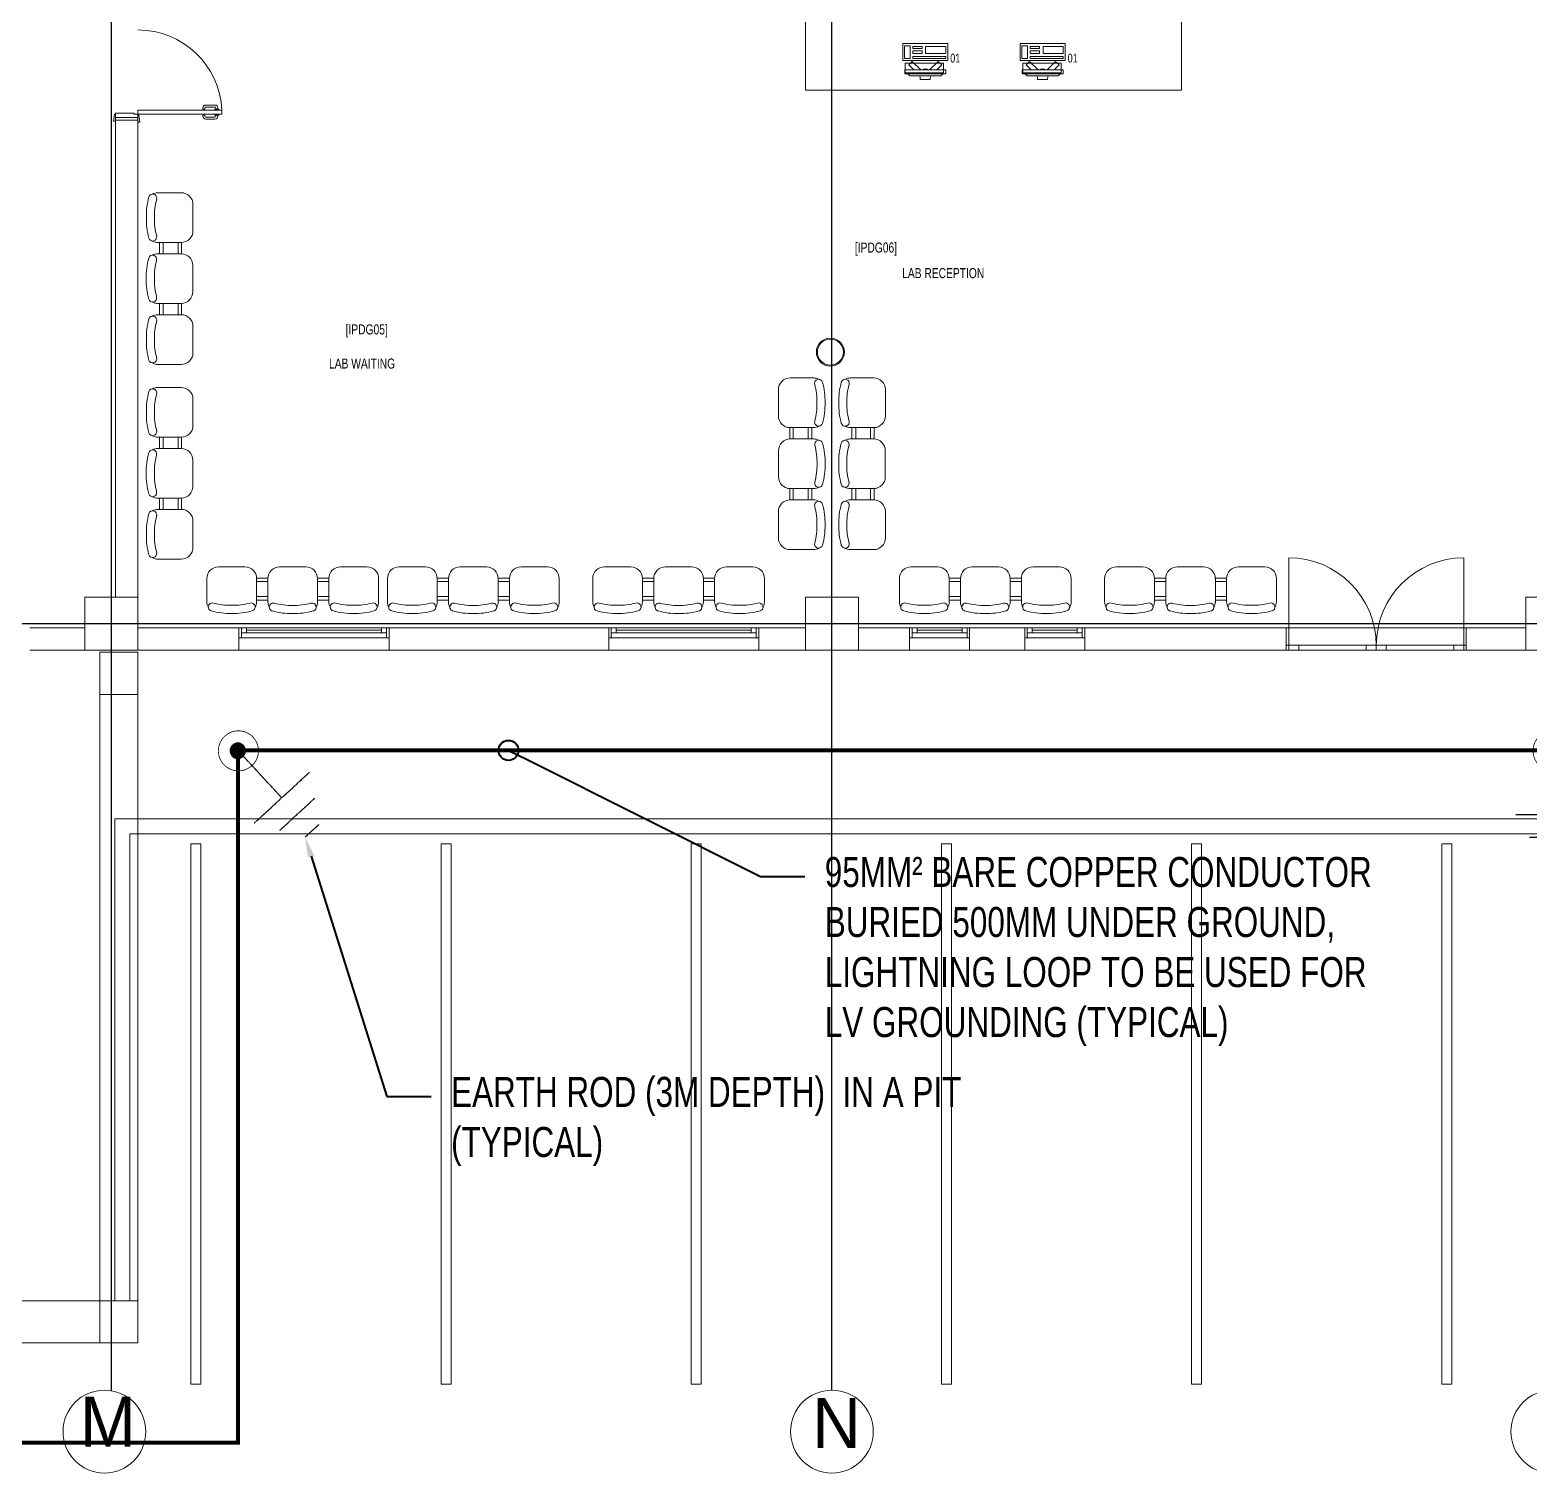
# Model space of a CAD drawing. Header units: metres. Extents: x -18745 to 220762, y -1579758 to -1356048.
# Drawn here: x 172899 to 187880, y -1478125 to -1463703 of the extents above; entities that cross this region are included whole.
import ezdxf
from ezdxf import colors
from ezdxf.entities.mleader import LeaderData, LeaderLine
from ezdxf.math import Vec2, Vec3

# ---------------------------------------------------------------- set-up
doc = ezdxf.new("R2010")
doc.units = ezdxf.units.M
for name, pattern in [('DASHDOTX2', [50.8, 25.4, -12.7, 0, -12.7]), ('DASHED2', [0.375, 0.25, -0.125]), ('PHANTOMX2', [5, 2.5, -0.5, 0.5, -0.5, 0.5, -0.5])]:
    doc.linetypes.add(name, pattern=pattern)
doc.layers.get('0').update_dxf_attribs({"lineweight": 0})
for name, color, linetype in [('0E-PW-GRD', 6, 'Continuous'), ('A-100 - Copy$0$axes', 8, 'Continuous'), ('PD-VENT', 70, 'Continuous')]:
    doc.layers.add(name, color=color, linetype=linetype)
for name, color, linetype, lineweight in [('A-100 - Copy$0$72_EGR_BASE_TEXT', 8, 'Continuous', 0), ('A-100 - Copy$0$Aluminum', 8, 'Continuous', 0), ('A-100 - Copy$0$AxisBalloons_2', 8, 'Continuous', 0), ('A-100 - Copy$0$Medical Equipment and Furniture', 8, 'Continuous', 0), ('A-100 - Copy$0$Medical Equipment and Furniture1', 8, 'Continuous', 5), ('A-100 - Copy$0$Proj', 8, 'Continuous', 0), ('A-100 - Copy$0$Structure', 8, 'Continuous', 9), ('A-100 - Copy$0$TEXT', 8, 'Continuous', 0), ('A-100 - Copy$0$Walls', 8, 'Continuous', 0), ('A-100 - Copy$0$Wooden Joinery', 8, 'Continuous', 0), ('E-GRND', 94, 'DASHED2', 40), ('Tiles', 252, 'Continuous', 5)]:
    doc.layers.add(name, color=color, linetype=linetype, lineweight=lineweight)
doc.styles.add('A-100 - Copy$0$Standard', font='GOTHIC.TTF')
doc.styles.add('A-100 - Copy$0$X3G_ENTITY_257CFD', font='swisscl.ttf', dxfattribs={"height": 200})
doc.styles.add('A-100 - Copy$0$X3G_ENTITY_2587EA', font='swisscl.ttf', dxfattribs={"height": 200})
doc.styles.add('ROMANS', font='romans.shx', dxfattribs={"width": 0.85})

# ---------------------------------------------------------------- blocks, each defined once
blk = doc.blocks.new('A$C22ed9212')
at = {"layer": 'Tiles', "elevation": 0}
for points in [[(-351826, -498596), (-351826, -493781), (-310027, -493781)], [(-351676, -498596), (-351676, -493931), (-310027, -493931)]]:
    blk.add_lwpolyline(points, dxfattribs=at)
for points in [[(-350964, -499431), (-351064, -499431), (-351064, -494031), (-350964, -494031)], [(-348464, -499431), (-348564, -499431), (-348564, -494031), (-348464, -494031)], [(-345964, -499431), (-346064, -499431), (-346064, -494031), (-345964, -494031)], [(-343464, -499431), (-343564, -499431), (-343564, -494031), (-343464, -494031)], [(-340964, -499431), (-341064, -499431), (-341064, -494031), (-340964, -494031)], [(-338464, -499431), (-338564, -499431), (-338564, -494031), (-338464, -494031)]]:
    blk.add_lwpolyline(points, close=True, dxfattribs=at)
blk = doc.blocks.new('GROUND-ROD1')
at = {"layer": 'E-GRND', "linetype": 'ByBlock', "lineweight": -2}
h = blk.add_hatch(color=256, dxfattribs=at)
edge = h.paths.add_edge_path(flags=0)
edge.add_arc((-6, 4), 76.2, 0, 180)
edge.add_arc((-6, 4), 76.2, 180, 360)
for p, q in [((-650, -373), (-650, 373)), ((-876, -237), (-876, 237)), ((-1097, -92), (-1097, 95)), ((-2, 0), (-650, 0))]:
    blk.add_line(p, q, dxfattribs=at)
at = {"layer": 'E-GRND', "const_width": 8}
blk.add_lwpolyline([(111, -159, -2.025962), (111, 159, -0.493593), (111, -159, 0.493593)], format="xyb", dxfattribs=at)
at = {"layer": 'E-GRND', "linetype": 'ByBlock', "lineweight": -2}
for start, end in [(360, 180), (180, 360)]:
    blk.add_arc((-6, 4), 76.2, start, end, dxfattribs=at)
blk = doc.blocks.new('_Origin')
at = {"color": 0, "linetype": 'ByBlock', "lineweight": -2}
blk.add_line((0, 0), (-1, 0), dxfattribs=at)
blk.add_circle((0, 0), 0.5, dxfattribs=at)
blk = doc.blocks.new('A-100 - Copy$0$ITCWLS1-P')
for p, q in [((-0.17, 0.45), (-0.17, 0)), ((-0.17, 0.45), (0, 0.45)), ((0, 0.45), (0, 0)), ((-0.325, 0.38, 0), (-0.305, 0.4, 0)), ((-0.325, 0.38, 0), (-0.325, 0.07, 0)), ((-0.265, 0.43, 0), (-0.305, 0.43, 0)), ((-0.305, 0.43, 0), (-0.305, 0.02, 0)), ((-0.197, 0.409), (-0.295, 0.409)), ((-0.295, 0.026), (-0.295, 0.409)), ((-0.265, 0.43, 0), (-0.265, 0.02, 0)), ((-0.197, 0.026), (-0.197, 0.409)), ((-0.15, 0.43), (-0.129, 0.43)), ((-0.129, 0.43), (-0.129, 0.409)), ((-0.35, 0.275), (-0.36, 0.275)), ((-0.36, 0.175), (-0.36, 0.275)), ((-0.35, 0.175), (-0.36, 0.175)), ((-0.325, 0.07, 0), (-0.305, 0.05, 0)), ((-0.305, 0.02, 0), (-0.265, 0.02, 0)), ((-0.197, 0.026), (-0.295, 0.026)), ((-0.17, 0), (0, 0))]:
    blk.add_line(p, q)
at = {"extrusion": (2.48281e-10, 3.18408e-10, -1)}
for p, q in [((-0.265, 0.34), (-0.214, 0.39)), ((-0.265, 0.269), (-0.179, 0.355)), ((-0.179, 0.355), (-0.214, 0.39))]:
    blk.add_line(p, q, dxfattribs=at)
at = {"extrusion": (2.48281e-10, -3.18408e-10, -1)}
for p, q in [((-0.265, 0.181), (-0.179, 0.095)), ((-0.265, 0.11), (-0.214, 0.06)), ((-0.179, 0.095), (-0.214, 0.06))]:
    blk.add_line(p, q, dxfattribs=at)
for points in [[(-0.129, 0.409), (-0.129, 0.1), (-0.15, 0.1), (-0.15, 0.43)], [(-0.15, 0.1), (-0.15, 0.1), (-0.15, 0.1), (-0.15, 0.1), (-0.15, 0.1), (-0.15, 0.1), (-0.15, 0.1), (-0.15, 0.1), (-0.15, 0.1)], [(-0.15, 0.1), (-0.15, 0.1), (-0.15, 0.1), (-0.15, 0.1), (-0.15, 0.1), (-0.15, 0.1), (-0.15, 0.1), (-0.15, 0.1), (-0.15, 0.1), (-0.15, 0.1), (-0.15, 0.1), (-0.15, 0.1), (-0.15, 0.1), (-0.15, 0.1), (-0.15, 0.1), (-0.15, 0.1), (-0.15, 0.1), (-0.15, 0.1)], [(-0.15, 0.1), (-0.15, 0.1), (-0.15, 0.1), (-0.15, 0.1), (-0.15, 0.1), (-0.15, 0.1), (-0.15, 0.1), (-0.15, 0.1), (-0.15, 0.1), (-0.15, 0.1)], [(-0.15, 0.1), (-0.15, 0.1), (-0.15, 0.1), (-0.15, 0.1), (-0.15, 0.1), (-0.15, 0.1), (-0.15, 0.1)], [(-0.15, 0.1), (-0.15, 0.1), (-0.15, 0.1), (-0.15, 0.1), (-0.15, 0.1), (-0.15, 0.1), (-0.15, 0.1), (-0.15, 0.1), (-0.15, 0.1), (-0.15, 0.1)], [(-0.15, 0.1), (-0.15, 0.1), (-0.15, 0.1), (-0.15, 0.1), (-0.15, 0.1), (-0.15, 0.1), (-0.15, 0.1), (-0.15, 0.1), (-0.15, 0.1), (-0.15, 0.1), (-0.15, 0.1), (-0.15, 0.1), (-0.15, 0.1), (-0.15, 0.1), (-0.15, 0.1)], [(-0.15, 0.1), (-0.15, 0.1), (-0.15, 0.1), (-0.15, 0.1), (-0.15, 0.1), (-0.15, 0.1), (-0.15, 0.1), (-0.15, 0.1), (-0.15, 0.1), (-0.15, 0.1)], [(-0.15, 0.1), (-0.15, 0.1), (-0.15, 0.1), (-0.15, 0.1), (-0.15, 0.1), (-0.15, 0.1), (-0.15, 0.1), (-0.15, 0.1), (-0.15, 0.1), (-0.15, 0.1)], [(-0.15, 0.1), (-0.15, 0.1), (-0.15, 0.1), (-0.15, 0.1), (-0.15, 0.1), (-0.15, 0.1), (-0.15, 0.1), (-0.15, 0.1), (-0.15, 0.1), (-0.15, 0.1), (-0.15, 0.1), (-0.15, 0.1), (-0.15, 0.1), (-0.15, 0.1), (-0.15, 0.1), (-0.15, 0.1), (-0.15, 0.1), (-0.15, 0.1), (-0.15, 0.1), (-0.15, 0.1), (-0.15, 0.1), (-0.15, 0.1), (-0.15, 0.1), (-0.15, 0.1), (-0.15, 0.1), (-0.15, 0.1), (-0.15, 0.1), (-0.15, 0.1), (-0.15, 0.1), (-0.15, 0.1), (-0.15, 0.1), (-0.15, 0.1), (-0.15, 0.1), (-0.15, 0.1), (-0.15, 0.1), (-0.15, 0.1), (-0.15, 0.1), (-0.15, 0.1), (-0.15, 0.1), (-0.15, 0.1), (-0.15, 0.1), (-0.15, 0.1), (-0.15, 0.1), (-0.15, 0.1), (-0.15, 0.1), (-0.15, 0.1), (-0.15, 0.1), (-0.15, 0.1), (-0.15, 0.1), (-0.15, 0.1), (-0.15, 0.1), (-0.15, 0.1), (-0.15, 0.1), (-0.15, 0.1)], [(-0.15, 0.1), (-0.15, 0.1), (-0.15, 0.1), (-0.15, 0.1), (-0.15, 0.1), (-0.15, 0.1), (-0.15, 0.1), (-0.15, 0.1), (-0.15, 0.1), (-0.15, 0.1), (-0.15, 0.1), (-0.15, 0.1), (-0.15, 0.1), (-0.15, 0.1), (-0.15, 0.1), (-0.15, 0.1), (-0.15, 0.1), (-0.15, 0.1), (-0.15, 0.1), (-0.15, 0.1), (-0.15, 0.1), (-0.15, 0.1), (-0.15, 0.1), (-0.15, 0.1), (-0.15, 0.1), (-0.15, 0.1), (-0.15, 0.1), (-0.15, 0.1), (-0.15, 0.1), (-0.15, 0.1), (-0.15, 0.1), (-0.15, 0.1), (-0.15, 0.1), (-0.15, 0.1), (-0.15, 0.1), (-0.15, 0.1), (-0.15, 0.1), (-0.15, 0.1), (-0.15, 0.1), (-0.15, 0.1), (-0.15, 0.1), (-0.15, 0.1), (-0.15, 0.1), (-0.15, 0.1), (-0.15, 0.1), (-0.15, 0.1), (-0.15, 0.1), (-0.15, 0.1), (-0.15, 0.1), (-0.15, 0.1), (-0.15, 0.1), (-0.15, 0.1), (-0.15, 0.1), (-0.15, 0.1), (-0.15, 0.1), (-0.15, 0.1), (-0.15, 0.1), (-0.15, 0.1), (-0.15, 0.1), (-0.15, 0.1), (-0.15, 0.1), (-0.15, 0.1), (-0.15, 0.1), (-0.15, 0.1), (-0.15, 0.1), (-0.15, 0.1), (-0.15, 0.1), (-0.15, 0.1), (-0.15, 0.1), (-0.15, 0.1), (-0.15, 0.1), (-0.15, 0.1), (-0.15, 0.1), (-0.15, 0.1), (-0.15, 0.1), (-0.15, 0.1), (-0.15, 0.1), (-0.15, 0.1), (-0.15, 0.1), (-0.15, 0.1), (-0.15, 0.1), (-0.15, 0.1), (-0.15, 0.1), (-0.15, 0.1), (-0.15, 0.1), (-0.15, 0.1), (-0.15, 0.1), (-0.15, 0.1), (-0.15, 0.1)], [(-0.15, 0.1), (-0.15, 0.1), (-0.15, 0.1), (-0.15, 0.1), (-0.15, 0.1), (-0.15, 0.1), (-0.15, 0.1), (-0.15, 0.1), (-0.15, 0.1), (-0.15, 0.1), (-0.15, 0.1), (-0.15, 0.1)], [(-0.15, 0.1), (-0.15, 0.1), (-0.15, 0.1), (-0.15, 0.1), (-0.15, 0.1), (-0.15, 0.1), (-0.15, 0.1)], [(-0.15, 0.1), (-0.15, 0.1), (-0.15, 0.1), (-0.15, 0.1), (-0.15, 0.1), (-0.15, 0.1), (-0.15, 0.1), (-0.15, 0.1), (-0.15, 0.1), (-0.15, 0.1), (-0.15, 0.1), (-0.15, 0.1), (-0.15, 0.1), (-0.15, 0.1), (-0.15, 0.1), (-0.15, 0.1), (-0.15, 0.1)], [(-0.15, 0.1), (-0.15, 0.1), (-0.15, 0.1), (-0.15, 0.1), (-0.15, 0.1), (-0.15, 0.1), (-0.15, 0.1), (-0.15, 0.1), (-0.15, 0.1), (-0.15, 0.1), (-0.15, 0.1), (-0.15, 0.1), (-0.15, 0.1), (-0.15, 0.1), (-0.15, 0.1), (-0.15, 0.1), (-0.15, 0.1), (-0.15, 0.1), (-0.15, 0.1), (-0.15, 0.1), (-0.15, 0.1), (-0.15, 0.1), (-0.15, 0.1), (-0.15, 0.1), (-0.15, 0.1), (-0.15, 0.1), (-0.15, 0.1), (-0.15, 0.1), (-0.15, 0.1), (-0.15, 0.1), (-0.15, 0.1), (-0.15, 0.1), (-0.15, 0.1), (-0.15, 0.1), (-0.15, 0.1), (-0.15, 0.1), (-0.15, 0.1), (-0.15, 0.1), (-0.15, 0.1), (-0.15, 0.1), (-0.15, 0.1), (-0.15, 0.1), (-0.15, 0.1), (-0.15, 0.1), (-0.15, 0.1), (-0.15, 0.1), (-0.15, 0.1), (-0.15, 0.1), (-0.15, 0.1), (-0.15, 0.1), (-0.15, 0.1), (-0.15, 0.1), (-0.15, 0.1), (-0.15, 0.1), (-0.15, 0.1), (-0.15, 0.1), (-0.15, 0.1), (-0.15, 0.1), (-0.15, 0.1), (-0.15, 0.1), (-0.15, 0.1), (-0.15, 0.1), (-0.15, 0.1), (-0.15, 0.1), (-0.15, 0.1), (-0.15, 0.1), (-0.15, 0.1), (-0.15, 0.1), (-0.15, 0.1), (-0.15, 0.1), (-0.15, 0.1), (-0.15, 0.1), (-0.15, 0.1), (-0.15, 0.1), (-0.15, 0.1), (-0.15, 0.1), (-0.15, 0.1), (-0.15, 0.1), (-0.15, 0.1), (-0.15, 0.1), (-0.15, 0.1), (-0.15, 0.1), (-0.15, 0.1), (-0.15, 0.1), (-0.15, 0.1), (-0.15, 0.1), (-0.15, 0.1), (-0.15, 0.1), (-0.15, 0.1), (-0.15, 0.1), (-0.15, 0.1), (-0.15, 0.1), (-0.15, 0.1), (-0.15, 0.1), (-0.15, 0.1), (-0.15, 0.1), (-0.15, 0.1), (-0.15, 0.1), (-0.15, 0.1), (-0.15, 0.1), (-0.15, 0.1), (-0.15, 0.1), (-0.15, 0.1), (-0.15, 0.1), (-0.15, 0.1), (-0.15, 0.1), (-0.15, 0.1), (-0.15, 0.1), (-0.15, 0.1), (-0.15, 0.1), (-0.15, 0.1)], [(-0.15, 0.1), (-0.15, 0.1), (-0.15, 0.1), (-0.15, 0.1), (-0.15, 0.1), (-0.15, 0.1), (-0.15, 0.1), (-0.15, 0.1)]]:
    blk.add_lwpolyline(points)
for points in [[(-0.102, 0.43), (-0.03, 0.43), (-0.03, 0.229), (-0.102, 0.229)], [(-0.102, 0.195), (-0.075, 0.195), (-0.075, 0.1), (-0.102, 0.1)], [(-0.03, 0.195), (-0.051, 0.195), (-0.051, 0.1), (-0.03, 0.1)], [(-0.15, 0.1), (-0.15, 0.1), (-0.15, 0.1), (-0.15, 0.1), (-0.15, 0.1), (-0.15, 0.1), (-0.15, 0.1), (-0.15, 0.1), (-0.15, 0.1), (-0.15, 0.1), (-0.15, 0.1), (-0.15, 0.1), (-0.15, 0.1), (-0.15, 0.1), (-0.15, 0.1), (-0.15, 0.1), (-0.15, 0.1), (-0.15, 0.1), (-0.15, 0.1), (-0.15, 0.1), (-0.15, 0.1), (-0.15, 0.1), (-0.15, 0.1), (-0.15, 0.1), (-0.15, 0.1), (-0.15, 0.1), (-0.15, 0.1), (-0.15, 0.1), (-0.15, 0.1), (-0.15, 0.1), (-0.15, 0.1), (-0.15, 0.1), (-0.15, 0.1), (-0.15, 0.1), (-0.15, 0.1), (-0.15, 0.1), (-0.15, 0.1), (-0.15, 0.1), (-0.15, 0.1), (-0.15, 0.1), (-0.15, 0.1), (-0.15, 0.1), (-0.15, 0.1), (-0.15, 0.1), (-0.15, 0.1), (-0.15, 0.1), (-0.15, 0.1), (-0.15, 0.1), (-0.15, 0.1), (-0.15, 0.1), (-0.15, 0.1), (-0.15, 0.1), (-0.15, 0.1), (-0.15, 0.1), (-0.15, 0.1), (-0.15, 0.1), (-0.15, 0.1), (-0.15, 0.1), (-0.15, 0.1), (-0.15, 0.1), (-0.15, 0.1), (-0.15, 0.1), (-0.15, 0.1), (-0.15, 0.1), (-0.15, 0.1), (-0.15, 0.1), (-0.15, 0.1), (-0.15, 0.1), (-0.15, 0.1), (-0.15, 0.1), (-0.15, 0.1), (-0.15, 0.1), (-0.15, 0.1), (-0.15, 0.1), (-0.15, 0.1), (-0.15, 0.1), (-0.15, 0.1), (-0.15, 0.1), (-0.15, 0.1), (-0.15, 0.1), (-0.15, 0.1), (-0.15, 0.1), (-0.15, 0.1), (-0.15, 0.1), (-0.15, 0.1), (-0.15, 0.1), (-0.15, 0.1), (-0.15, 0.1), (-0.15, 0.1), (-0.15, 0.1), (-0.15, 0.1), (-0.15, 0.1), (-0.15, 0.1), (-0.15, 0.1), (-0.15, 0.1), (-0.15, 0.1), (-0.15, 0.1), (-0.15, 0.1), (-0.15, 0.1), (-0.15, 0.1), (-0.15, 0.1), (-0.15, 0.1), (-0.15, 0.1), (-0.15, 0.1), (-0.15, 0.1), (-0.15, 0.1), (-0.15, 0.1), (-0.15, 0.1), (-0.15, 0.1), (-0.15, 0.1), (-0.15, 0.1), (-0.15, 0.1), (-0.15, 0.1), (-0.15, 0.1), (-0.15, 0.1), (-0.15, 0.1), (-0.15, 0.1), (-0.15, 0.1), (-0.15, 0.1), (-0.15, 0.1), (-0.15, 0.1), (-0.15, 0.1), (-0.15, 0.1), (-0.15, 0.1), (-0.15, 0.1), (-0.15, 0.1), (-0.15, 0.1), (-0.15, 0.1), (-0.15, 0.1), (-0.15, 0.1), (-0.15, 0.1), (-0.15, 0.1), (-0.15, 0.1), (-0.15, 0.1), (-0.15, 0.1), (-0.15, 0.1), (-0.15, 0.1), (-0.15, 0.1), (-0.15, 0.1), (-0.15, 0.1), (-0.15, 0.1), (-0.15, 0.1), (-0.15, 0.1), (-0.15, 0.1), (-0.15, 0.1), (-0.15, 0.1), (-0.15, 0.1), (-0.15, 0.1), (-0.15, 0.1), (-0.15, 0.1), (-0.15, 0.1), (-0.15, 0.1), (-0.15, 0.1), (-0.15, 0.1), (-0.15, 0.1), (-0.15, 0.1), (-0.15, 0.1), (-0.15, 0.1), (-0.15, 0.1), (-0.15, 0.1), (-0.15, 0.1), (-0.15, 0.1), (-0.15, 0.1), (-0.15, 0.1), (-0.15, 0.1), (-0.15, 0.1), (-0.15, 0.1), (-0.15, 0.1), (-0.15, 0.1), (-0.15, 0.1), (-0.15, 0.1), (-0.15, 0.1), (-0.15, 0.1), (-0.15, 0.1), (-0.15, 0.1), (-0.15, 0.1), (-0.15, 0.1), (-0.15, 0.1), (-0.15, 0.1), (-0.15, 0.1), (-0.15, 0.1), (-0.15, 0.1), (-0.15, 0.1), (-0.15, 0.1), (-0.15, 0.1), (-0.15, 0.1), (-0.15, 0.1), (-0.15, 0.1), (-0.15, 0.1), (-0.15, 0.1), (-0.15, 0.1), (-0.15, 0.1), (-0.15, 0.1), (-0.15, 0.1), (-0.15, 0.1), (-0.15, 0.1), (-0.15, 0.1), (-0.15, 0.1), (-0.15, 0.1), (-0.15, 0.1), (-0.15, 0.1), (-0.15, 0.1), (-0.15, 0.1), (-0.15, 0.1), (-0.15, 0.1), (-0.15, 0.1), (-0.15, 0.1), (-0.15, 0.1), (-0.15, 0.1), (-0.15, 0.1), (-0.15, 0.1), (-0.15, 0.1), (-0.15, 0.1), (-0.15, 0.1), (-0.15, 0.1), (-0.15, 0.1), (-0.15, 0.1), (-0.15, 0.1), (-0.15, 0.1), (-0.15, 0.1), (-0.15, 0.1), (-0.15, 0.1), (-0.15, 0.1), (-0.15, 0.1), (-0.15, 0.1), (-0.15, 0.1), (-0.15, 0.1), (-0.15, 0.1), (-0.15, 0.1), (-0.15, 0.1), (-0.15, 0.1), (-0.15, 0.1), (-0.15, 0.1), (-0.15, 0.1), (-0.15, 0.1), (-0.15, 0.1), (-0.15, 0.1), (-0.15, 0.1), (-0.15, 0.1), (-0.15, 0.1), (-0.15, 0.1), (-0.15, 0.1), (-0.15, 0.1), (-0.15, 0.1), (-0.15, 0.1), (-0.15, 0.1), (-0.15, 0.1), (-0.15, 0.1), (-0.15, 0.1), (-0.15, 0.1), (-0.15, 0.1), (-0.15, 0.1), (-0.15, 0.1), (-0.15, 0.1), (-0.15, 0.1), (-0.15, 0.1), (-0.15, 0.1), (-0.15, 0.1), (-0.15, 0.1), (-0.15, 0.1), (-0.15, 0.1), (-0.15, 0.1), (-0.15, 0.1), (-0.15, 0.1), (-0.15, 0.1), (-0.15, 0.1), (-0.15, 0.1), (-0.15, 0.1), (-0.15, 0.1), (-0.15, 0.1), (-0.15, 0.1), (-0.15, 0.1), (-0.15, 0.1), (-0.15, 0.1), (-0.15, 0.1), (-0.15, 0.1), (-0.15, 0.1)], [(-0.15, 0.1), (-0.15, 0.1), (-0.15, 0.1), (-0.15, 0.1), (-0.15, 0.1), (-0.15, 0.1), (-0.15, 0.1), (-0.15, 0.1), (-0.15, 0.1), (-0.15, 0.1), (-0.15, 0.1), (-0.15, 0.1), (-0.15, 0.1), (-0.15, 0.1), (-0.15, 0.1), (-0.15, 0.1), (-0.15, 0.1), (-0.15, 0.1), (-0.15, 0.1), (-0.15, 0.1), (-0.15, 0.1), (-0.15, 0.1), (-0.15, 0.1), (-0.15, 0.1), (-0.15, 0.1), (-0.15, 0.1), (-0.15, 0.1), (-0.15, 0.1), (-0.15, 0.1), (-0.15, 0.1), (-0.15, 0.1), (-0.15, 0.1), (-0.15, 0.1), (-0.15, 0.1), (-0.15, 0.1), (-0.15, 0.1), (-0.15, 0.1), (-0.15, 0.1), (-0.15, 0.1), (-0.15, 0.1), (-0.15, 0.1), (-0.15, 0.1), (-0.15, 0.1), (-0.15, 0.1), (-0.15, 0.1), (-0.15, 0.1), (-0.15, 0.1), (-0.15, 0.1), (-0.15, 0.1), (-0.15, 0.1), (-0.15, 0.1), (-0.15, 0.1), (-0.15, 0.1), (-0.15, 0.1), (-0.15, 0.1), (-0.15, 0.1), (-0.15, 0.1), (-0.15, 0.1), (-0.15, 0.1), (-0.15, 0.1), (-0.15, 0.1), (-0.15, 0.1), (-0.15, 0.1), (-0.15, 0.1), (-0.15, 0.1), (-0.15, 0.1), (-0.15, 0.1), (-0.15, 0.1), (-0.15, 0.1), (-0.15, 0.1), (-0.15, 0.1), (-0.15, 0.1), (-0.15, 0.1), (-0.15, 0.1), (-0.15, 0.1), (-0.15, 0.1), (-0.15, 0.1), (-0.15, 0.1), (-0.15, 0.1), (-0.15, 0.1), (-0.15, 0.1), (-0.15, 0.1), (-0.15, 0.1), (-0.15, 0.1), (-0.15, 0.1), (-0.15, 0.1), (-0.15, 0.1), (-0.15, 0.1), (-0.15, 0.1), (-0.15, 0.1), (-0.15, 0.1), (-0.15, 0.1), (-0.15, 0.1), (-0.15, 0.1), (-0.15, 0.1), (-0.15, 0.1), (-0.15, 0.1), (-0.15, 0.1), (-0.15, 0.1), (-0.15, 0.1), (-0.15, 0.1), (-0.15, 0.1), (-0.15, 0.1), (-0.15, 0.1), (-0.15, 0.1), (-0.15, 0.1), (-0.15, 0.1), (-0.15, 0.1), (-0.15, 0.1), (-0.15, 0.1), (-0.15, 0.1), (-0.15, 0.1), (-0.15, 0.1), (-0.15, 0.1), (-0.15, 0.1), (-0.15, 0.1), (-0.15, 0.1), (-0.15, 0.1), (-0.15, 0.1), (-0.15, 0.1), (-0.15, 0.1), (-0.15, 0.1), (-0.15, 0.1), (-0.15, 0.1), (-0.15, 0.1), (-0.15, 0.1), (-0.15, 0.1), (-0.15, 0.1), (-0.15, 0.1), (-0.15, 0.1), (-0.15, 0.1), (-0.15, 0.1), (-0.15, 0.1), (-0.15, 0.1), (-0.15, 0.1), (-0.15, 0.1), (-0.15, 0.1), (-0.15, 0.1), (-0.15, 0.1), (-0.15, 0.1), (-0.15, 0.1), (-0.15, 0.1), (-0.15, 0.1), (-0.15, 0.1), (-0.15, 0.1), (-0.15, 0.1), (-0.15, 0.1), (-0.15, 0.1), (-0.15, 0.1), (-0.15, 0.1), (-0.15, 0.1), (-0.15, 0.1), (-0.15, 0.1), (-0.15, 0.1), (-0.15, 0.1), (-0.15, 0.1), (-0.15, 0.1), (-0.15, 0.1), (-0.15, 0.1), (-0.15, 0.1), (-0.15, 0.1), (-0.15, 0.1), (-0.15, 0.1), (-0.15, 0.1), (-0.15, 0.1), (-0.15, 0.1), (-0.15, 0.1), (-0.15, 0.1), (-0.15, 0.1), (-0.15, 0.1), (-0.15, 0.1), (-0.15, 0.1), (-0.15, 0.1), (-0.15, 0.1), (-0.15, 0.1), (-0.15, 0.1), (-0.15, 0.1), (-0.15, 0.1), (-0.15, 0.1), (-0.15, 0.1), (-0.15, 0.1), (-0.15, 0.1), (-0.15, 0.1), (-0.15, 0.1), (-0.15, 0.1), (-0.15, 0.1), (-0.15, 0.1), (-0.15, 0.1), (-0.15, 0.1), (-0.15, 0.1), (-0.15, 0.1), (-0.15, 0.1), (-0.15, 0.1), (-0.15, 0.1), (-0.15, 0.1), (-0.15, 0.1), (-0.15, 0.1), (-0.15, 0.1), (-0.15, 0.1), (-0.15, 0.1), (-0.15, 0.1), (-0.15, 0.1), (-0.15, 0.1), (-0.15, 0.1), (-0.15, 0.1), (-0.15, 0.1), (-0.15, 0.1), (-0.15, 0.1), (-0.15, 0.1), (-0.15, 0.1), (-0.15, 0.1), (-0.15, 0.1), (-0.15, 0.1), (-0.15, 0.1)], [(-0.15, 0.1), (-0.15, 0.1), (-0.15, 0.1), (-0.15, 0.1), (-0.15, 0.1), (-0.15, 0.1), (-0.15, 0.1), (-0.15, 0.1), (-0.15, 0.1), (-0.15, 0.1), (-0.15, 0.1), (-0.15, 0.1), (-0.15, 0.1), (-0.15, 0.1), (-0.15, 0.1), (-0.15, 0.1), (-0.15, 0.1), (-0.15, 0.1), (-0.15, 0.1), (-0.15, 0.1), (-0.15, 0.1), (-0.15, 0.1), (-0.15, 0.1), (-0.15, 0.1), (-0.15, 0.1), (-0.15, 0.1), (-0.15, 0.1), (-0.15, 0.1), (-0.15, 0.1), (-0.15, 0.1), (-0.15, 0.1), (-0.15, 0.1), (-0.15, 0.1), (-0.15, 0.1), (-0.15, 0.1), (-0.15, 0.1), (-0.15, 0.1), (-0.15, 0.1), (-0.15, 0.1), (-0.15, 0.1), (-0.15, 0.1), (-0.15, 0.1), (-0.15, 0.1), (-0.15, 0.1), (-0.15, 0.1), (-0.15, 0.1), (-0.15, 0.1), (-0.15, 0.1), (-0.15, 0.1), (-0.15, 0.1), (-0.15, 0.1), (-0.15, 0.1), (-0.15, 0.1), (-0.15, 0.1), (-0.15, 0.1), (-0.15, 0.1), (-0.15, 0.1), (-0.15, 0.1), (-0.15, 0.1), (-0.15, 0.1), (-0.15, 0.1), (-0.15, 0.1), (-0.15, 0.1), (-0.15, 0.1), (-0.15, 0.1), (-0.15, 0.1), (-0.15, 0.1), (-0.15, 0.1), (-0.15, 0.1), (-0.15, 0.1), (-0.15, 0.1), (-0.15, 0.1), (-0.15, 0.1), (-0.15, 0.1), (-0.15, 0.1), (-0.15, 0.1), (-0.15, 0.1), (-0.15, 0.1), (-0.15, 0.1), (-0.15, 0.1), (-0.15, 0.1), (-0.15, 0.1), (-0.15, 0.1), (-0.15, 0.1), (-0.15, 0.1), (-0.15, 0.1), (-0.15, 0.1), (-0.15, 0.1), (-0.15, 0.1), (-0.15, 0.1), (-0.15, 0.1), (-0.15, 0.1), (-0.15, 0.1), (-0.15, 0.1), (-0.15, 0.1), (-0.15, 0.1), (-0.15, 0.1), (-0.15, 0.1), (-0.15, 0.1), (-0.15, 0.1), (-0.15, 0.1), (-0.15, 0.1), (-0.15, 0.1), (-0.15, 0.1), (-0.15, 0.1), (-0.15, 0.1), (-0.15, 0.1), (-0.15, 0.1), (-0.15, 0.1), (-0.15, 0.1), (-0.15, 0.1), (-0.15, 0.1), (-0.15, 0.1), (-0.15, 0.1), (-0.15, 0.1), (-0.15, 0.1), (-0.15, 0.1), (-0.15, 0.1), (-0.15, 0.1), (-0.15, 0.1), (-0.15, 0.1), (-0.15, 0.1), (-0.15, 0.1), (-0.15, 0.1), (-0.15, 0.1), (-0.15, 0.1), (-0.15, 0.1), (-0.15, 0.1), (-0.15, 0.1), (-0.15, 0.1), (-0.15, 0.1), (-0.15, 0.1), (-0.15, 0.1), (-0.15, 0.1), (-0.15, 0.1), (-0.15, 0.1), (-0.15, 0.1), (-0.15, 0.1), (-0.15, 0.1), (-0.15, 0.1), (-0.15, 0.1), (-0.15, 0.1), (-0.15, 0.1), (-0.15, 0.1), (-0.15, 0.1), (-0.15, 0.1), (-0.15, 0.1), (-0.15, 0.1), (-0.15, 0.1), (-0.15, 0.1), (-0.15, 0.1), (-0.15, 0.1), (-0.15, 0.1), (-0.15, 0.1), (-0.15, 0.1), (-0.15, 0.1), (-0.15, 0.1), (-0.15, 0.1), (-0.15, 0.1), (-0.15, 0.1), (-0.15, 0.1), (-0.15, 0.1), (-0.15, 0.1), (-0.15, 0.1), (-0.15, 0.1), (-0.15, 0.1), (-0.15, 0.1), (-0.15, 0.1), (-0.15, 0.1), (-0.15, 0.1), (-0.15, 0.1), (-0.15, 0.1), (-0.15, 0.1), (-0.15, 0.1), (-0.15, 0.1), (-0.15, 0.1), (-0.15, 0.1), (-0.15, 0.1), (-0.15, 0.1), (-0.15, 0.1), (-0.15, 0.1), (-0.15, 0.1), (-0.15, 0.1), (-0.15, 0.1), (-0.15, 0.1), (-0.15, 0.1), (-0.15, 0.1), (-0.15, 0.1), (-0.15, 0.1), (-0.15, 0.1), (-0.15, 0.1), (-0.15, 0.1), (-0.15, 0.1), (-0.15, 0.1), (-0.15, 0.1), (-0.15, 0.1), (-0.15, 0.1), (-0.15, 0.1), (-0.15, 0.1), (-0.15, 0.1), (-0.15, 0.1), (-0.15, 0.1), (-0.15, 0.1), (-0.15, 0.1), (-0.15, 0.1), (-0.15, 0.1), (-0.15, 0.1), (-0.15, 0.1), (-0.15, 0.1), (-0.15, 0.1), (-0.15, 0.1), (-0.15, 0.1), (-0.15, 0.1), (-0.15, 0.1), (-0.15, 0.1), (-0.15, 0.1), (-0.15, 0.1), (-0.15, 0.1), (-0.15, 0.1)], [(-0.15, 0.073), (-0.024, 0.073), (-0.024, 0.018), (-0.15, 0.018)]]:
    blk.add_lwpolyline(points, close=True)
for centre, radius, start, end in [((-0.35, 0.325), 0.05, 270, 300.3093), ((-0.35, 0.125), 0.05, 59.6907, 90), ((-0.309, 0.225), 0.0556, 321.9431, 38.0569)]:
    blk.add_arc(centre, radius, start, end)
blk = doc.blocks.new('A-100 - Copy$0$3seater')
at = {"layer": 'A-100 - Copy$0$Medical Equipment and Furniture1', "ltscale": 20}
for p, q in [((-958973, -382950, 0), (-958973, -383188, 0)), ((-958476, -382950, 0), (-958476, -383188, 0)), ((-958476, -382950, 0), (-958476, -383166, 0)), ((-958476, -382971, 0), (-958364, -382971, 0)), ((-958476, -383008, 0), (-958364, -383008, 0)), ((-958364, -382948, 0), (-958364, -383187, 0)), ((-957867, -382948, 0), (-957867, -383165, 0)), ((-957867, -382948, 0), (-957867, -383187, 0)), ((-957754, -382971, 0), (-957867, -382971, 0)), ((-957754, -383008, 0), (-957867, -383008, 0)), ((-957754, -382950, 0), (-957754, -383188, 0)), ((-957754, -382950, 0), (-957754, -383166, 0)), ((-957257, -382950, 0), (-957257, -383188, 0)), ((-958476, -383157, 0), (-958364, -383157, 0)), ((-958476, -383192, 0), (-958364, -383192, 0)), ((-957754, -383157, 0), (-957867, -383157, 0)), ((-957754, -383192, 0), (-957867, -383192, 0)), ((-958856, -383305, 0), (-958593, -383305, 0)), ((-958246, -383304, 0), (-957984, -383304, 0)), ((-957374, -383305, 0), (-957637, -383305, 0))]:
    blk.add_line(p, q, dxfattribs=at)
for centre, radius, start, end in [((-958856, -382955, 0), 117, 151.0301, 180), ((-958919, -382903, 0), 40.5, 105.639, 285.639), ((-958744, -383526, 0), 687, 88.3753, 105.639), ((-958705, -383526, 0), 687, 74.361, 91.6247), ((-958531, -382903, 0), 40.5, 254.361, 74.361), ((-958593, -382955, 0), 117, 0, 28.9699), ((-958246, -382954, 0), 117, 151.0301, 180), ((-958309, -382902, 0), 40.5, 105.639, 285.639), ((-958135, -383525, 0), 687, 88.3753, 105.639), ((-958096, -383525, 0), 687, 74.361, 91.6247), ((-957921, -382902, 0), 40.5, 254.361, 74.361), ((-957984, -382954, 0), 117, 0, 28.9699), ((-957637, -382955, 0), 117, 151.0301, 180), ((-957700, -382903, 0), 40.5, 105.639, 285.639), ((-957525, -383526, 0), 687, 88.3753, 105.639), ((-957486, -383526, 0), 687, 74.361, 91.6247), ((-957312, -382903, 0), 40.5, 254.361, 74.361), ((-957374, -382955, 0), 117, 0, 28.9699), ((-958744, -383526, 0), 606, 88.1581, 105.639), ((-958705, -383526, 0), 606, 74.361, 91.8419), ((-958135, -383525, 0), 606, 88.1581, 105.639), ((-958096, -383525, 0), 606, 74.361, 91.8419), ((-957525, -383526, 0), 606, 88.1581, 105.639), ((-957486, -383526, 0), 606, 74.361, 91.8419), ((-958856, -383188, 0), 117, 180, 270), ((-958593, -383188, 0), 117, 270, 0), ((-958246, -383187, 0), 117, 180, 270), ((-957984, -383187, 0), 117, 270, 0), ((-957637, -383188, 0), 117, 180, 270), ((-957374, -383188, 0), 117, 270, 0)]:
    blk.add_arc(centre, radius, start, end, dxfattribs=at)
blk = doc.blocks.new('A-100 - Copy$0$WM00001-P')
for radius in [0.14, 0.13]:
    blk.add_circle((0, 0), radius)
blk = doc.blocks.new('A-100 - Copy')
at = {"layer": 'A-100 - Copy$0$Aluminum'}
for p, q in [((185477.9, -1469852.7, 0), (185477.9, -1468977.7, 0)), ((187227.9, -1469852.7, 0), (187227.9, -1468977.7, 0)), ((174987.8, -1469677.7), (176487.8, -1469677.7)), ((175012.8, -1469777.7), (175012.8, -1469677.7)), ((175062.8, -1469727.7), (175062.8, -1469677.7)), ((176412.8, -1469702.7), (175062.8, -1469702.7)), ((176412.8, -1469727.7), (176412.8, -1469677.7)), ((176462.8, -1469777.7), (176462.8, -1469677.7)), ((180182.9, -1469677.7, 0), (178682.9, -1469677.7, 0)), ((178707.9, -1469777.7, 0), (178707.9, -1469677.7, 0)), ((178757.9, -1469727.7, 0), (178757.9, -1469677.7, 0)), ((178757.9, -1469702.7, 0), (180107.9, -1469702.7, 0)), ((180107.9, -1469727.7, 0), (180107.9, -1469677.7, 0)), ((180157.9, -1469777.7, 0), (180157.9, -1469677.7, 0)), ((181689.8, -1469677.7), (182289.8, -1469677.7)), ((181714.8, -1469777.7), (181714.8, -1469677.7)), ((181764.8, -1469727.7), (181764.8, -1469677.7)), ((182214.8, -1469702.7), (181764.8, -1469702.7)), ((182214.8, -1469727.7), (182214.8, -1469677.7)), ((182264.8, -1469777.7), (182264.8, -1469677.7)), ((183439.8, -1469677.7), (182839.8, -1469677.7)), ((182864.8, -1469777.7), (182864.8, -1469677.7)), ((182914.8, -1469727.7), (182914.8, -1469677.7)), ((182914.8, -1469702.7), (183364.8, -1469702.7)), ((183364.8, -1469727.7), (183364.8, -1469677.7)), ((183414.8, -1469777.7), (183414.8, -1469677.7)), ((185752.9, -1469677.7, 0), (187252.9, -1469677.7, 0)), ((174987.8, -1469777.7), (176487.8, -1469777.7)), ((175012.8, -1469727.7), (176462.8, -1469727.7)), ((180182.9, -1469777.7, 0), (178682.9, -1469777.7, 0)), ((180157.9, -1469727.7, 0), (178707.9, -1469727.7, 0)), ((181689.8, -1469777.7), (182289.8, -1469777.7)), ((181714.8, -1469727.7), (182264.8, -1469727.7)), ((183439.8, -1469777.7), (182839.8, -1469777.7)), ((183414.8, -1469727.7), (182864.8, -1469727.7)), ((185452.9, -1469852.7, 0), (187252.9, -1469852.7, 0)), ((185477.9, -1469902.7, 0), (185477.9, -1469852.7, 0)), ((185577.9, -1469902.7, 0), (185577.9, -1469852.7, 0)), ((186252.9, -1469902.7, 0), (186252.9, -1469852.7, 0)), ((186352.9, -1469902.7, 0), (186352.9, -1469852.7, 0)), ((186452.9, -1469902.7, 0), (186452.9, -1469852.7, 0)), ((187127.9, -1469902.7, 0), (187127.9, -1469852.7, 0)), ((187227.9, -1469902.7, 0), (187227.9, -1469852.7, 0)), ((185452.9, -1469902.7, 0), (187252.9, -1469902.7, 0))]:
    blk.add_line(p, q, dxfattribs=at)
for centre, start, end in [((185477.9, -1469852.7, 0), 0, 90), ((187227.9, -1469852.7, 0), 90, 180)]:
    blk.add_arc(centre, 875, start, end, dxfattribs=at)
at = {"layer": 'A-100 - Copy$0$axes'}
for p, q in [((173713.3, -1477303.3, 0), (173713.3, -1391762.7, 0)), ((180913.3, -1477297.4, 0), (180913.3, -1451192.7, 0)), ((215795, -1469637.7, 2.4), (83877.8, -1469637.7, 2.4))]:
    blk.add_line(p, q, dxfattribs=at)
at = {"layer": 'A-100 - Copy$0$AxisBalloons_2'}
for centre in [(173643.3, -1477711.3, 0), (180913.3, -1477711.3, 0), (188113.3, -1477711.3, 0)]:
    blk.add_circle(centre, 413.9, dxfattribs=at)
at = {"layer": 'A-100 - Copy$0$Medical Equipment and Furniture'}
for p, q in [((180648.3, -1464302.7, 0), (180648.3, -1462702.7, 0)), ((184407.6, -1464302.7, 0), (184407.6, -1463202.7, 0)), ((180648.3, -1464302.7, 0), (184407.6, -1464302.7, 0))]:
    blk.add_line(p, q, dxfattribs=at)
at = {"layer": 'A-100 - Copy$0$Proj'}
for p, q in [((187317.9, -1469677.7, 0), (185187.9, -1469677.7, 0)), ((176487.8, -1469902.7), (174987.8, -1469902.7)), ((178682.9, -1469902.7, 0), (180182.9, -1469902.7, 0)), ((182289.8, -1469902.7), (181689.8, -1469902.7)), ((182839.8, -1469902.7), (183439.8, -1469902.7)), ((187317.9, -1469902.7, 0), (185187.9, -1469902.7, 0)), ((187317.9, -1469902.7, 0), (185817.9, -1469902.7, 0)), ((173598.3, -1470342.7, 0), (173598.3, -1476402.7, 0)), ((173978.3, -1470342.7, 0), (173978.3, -1476402.7, 0)), ((166778.3, -1476402.7, 0), (173598.3, -1476402.7, 0)), ((166778.3, -1476822.7, 0), (173598.3, -1476822.7, 0))]:
    blk.add_line(p, q, dxfattribs=at)
at = {"layer": 'A-100 - Copy$0$Structure', "elevation": 0}
for points in [[(173448.3, -1469372.7), (173978.3, -1469372.7), (173978.3, -1469902.7), (173448.3, -1469902.7)], [(180648.3, -1469372.7), (181178.3, -1469372.7), (181178.3, -1469902.7), (180648.3, -1469902.7)], [(187848.3, -1469372.7), (188378.3, -1469372.7), (188378.3, -1469902.7), (187848.3, -1469902.7)], [(173598.3, -1469922.7), (173978.3, -1469922.7), (173978.3, -1470342.7), (173598.3, -1470342.7)], [(173598.3, -1476402.7), (173978.3, -1476402.7), (173978.3, -1476822.7), (173598.3, -1476822.7)]]:
    blk.add_lwpolyline(points, close=True, dxfattribs=at)
at = {"layer": 'A-100 - Copy$0$Walls'}
for p, q in [((173753.3, -1464602.7, 0), (173753.3, -1469372.7, 0)), ((173753.3, -1464602.7, 0), (173978.3, -1464602.7, 0)), ((173978.3, -1464602.7, 0), (173978.3, -1469372.7, 0)), ((173448.3, -1469677.7, 0), (172899.4, -1469677.7, 0)), ((174987.8, -1469677.7), (173978.3, -1469677.7, 0)), ((174987.8, -1469902.7), (174987.8, -1469677.7)), ((176487.8, -1469677.7), (178682.9, -1469677.7)), ((176487.8, -1469677.7), (176487.8, -1469902.7)), ((178682.9, -1469677.7, 0), (178682.9, -1469902.7, 0)), ((180648.3, -1469677.7, 0), (180182.9, -1469677.7, 0)), ((180182.9, -1469677.7, 0), (180182.9, -1469902.7, 0)), ((181689.8, -1469677.7), (181178.3, -1469677.7, 0)), ((181689.8, -1469677.7), (181689.8, -1469902.7)), ((182839.8, -1469677.7), (182289.8, -1469677.7)), ((182289.8, -1469677.7), (182289.8, -1469902.7)), ((182839.8, -1469677.7), (182839.8, -1469902.7)), ((185752.9, -1469677.7, 0), (183152.9, -1469677.7, 0)), ((183439.8, -1469677.7), (183439.8, -1469902.7)), ((185452.9, -1469902.7, 0), (185452.9, -1469677.7, 0)), ((187848.3, -1469677.7, 0), (187252.9, -1469677.7, 0)), ((187252.9, -1469677.7, 0), (187252.9, -1469902.7, 0)), ((187252.9, -1469902.7, 0), (187252.9, -1469677.7, 0)), ((187252.9, -1469902.7, 0), (187252.9, -1469677.7, 0)), ((173448.3, -1469902.7, 0), (172899.4, -1469902.7, 0)), ((174987.8, -1469902.7), (173978.3, -1469902.7, 0)), ((176487.8, -1469902.7), (178682.9, -1469902.7)), ((180182.9, -1469902.7, 0), (180778.3, -1469902.7, 0)), ((180778.3, -1469902.7, 0), (180182.9, -1469902.7, 0)), ((181689.8, -1469902.7), (181178.3, -1469902.7, 0)), ((182839.8, -1469902.7), (182289.8, -1469902.7)), ((185752.9, -1469902.7, 0), (183152.9, -1469902.7, 0)), ((187848.3, -1469902.7, 0), (187252.9, -1469902.7, 0))]:
    blk.add_line(p, q, dxfattribs=at)
at = {"layer": 'A-100 - Copy$0$Wooden Joinery'}
for p, q in [((174747.3, -1464452.7, 0), (174657.3, -1464452.7, 0)), ((174747.3, -1464472.7, 0), (174657.3, -1464472.7, 0)), ((174627.3, -1464492.7, 0), (174627.3, -1464482.7, 0)), ((174647.3, -1464492.7, 0), (174627.3, -1464492.7, 0)), ((174627.3, -1464552.7, 0), (174627.3, -1464562.7, 0)), ((174647.3, -1464552.7, 0), (174627.3, -1464552.7, 0)), ((174647.3, -1464492.7, 0), (174647.3, -1464482.7, 0)), ((174647.3, -1464552.7, 0), (174647.3, -1464562.7, 0)), ((174747.3, -1464572.7, 0), (174657.3, -1464572.7, 0)), ((174747.3, -1464592.7, 0), (174657.3, -1464592.7, 0)), ((174787.3, -1464492.7, 0), (174747.3, -1464492.7, 0)), ((174747.3, -1464502.7, 0), (174747.3, -1464492.7, 0)), ((174747.3, -1464542.7, 0), (174747.3, -1464552.7, 0)), ((174787.3, -1464552.7, 0), (174747.3, -1464552.7, 0)), ((174757.3, -1464492.7, 0), (174757.3, -1464482.7, 0)), ((174757.3, -1464552.7, 0), (174757.3, -1464562.7, 0)), ((174777.3, -1464492.7, 0), (174777.3, -1464482.7, 0)), ((174777.3, -1464552.7, 0), (174777.3, -1464562.7, 0)), ((174787.3, -1464502.7, 0), (174787.3, -1464492.7, 0)), ((174787.3, -1464542.7, 0), (174787.3, -1464552.7, 0))]:
    blk.add_line(p, q, dxfattribs=at)
at = {"layer": 'A-100 - Copy$0$Wooden Joinery', "elevation": 0}
for points in [[(173753.3, -1464542.7), (173743.3, -1464542.7), (173733.3, -1464612.7), (173753.3, -1464612.7)], [(173978.3, -1464502.7), (174817.3, -1464502.7), (174817.3, -1464542.7), (173978.3, -1464542.7)], [(173978.3, -1464552.7), (173988.3, -1464552.7), (173998.3, -1464622.7), (173978.3, -1464622.7)]]:
    blk.add_lwpolyline(points, close=True, dxfattribs=at)
for points in [[(173978.3, -1464577.7), (173978.3, -1464542.7), (173938.3, -1464542.7), (173938.3, -1464532.7), (173753.3, -1464532.7), (173753.3, -1464577.7), (173978.3, -1464577.7)], [(173978.3, -1464577.7), (173753.3, -1464577.7), (173753.3, -1464602.7), (173978.3, -1464602.7), (173978.3, -1464577.7)]]:
    blk.add_lwpolyline(points, dxfattribs=at)
at = {"layer": 'A-100 - Copy$0$Wooden Joinery'}
for centre, radius, start, end in [((173978.3, -1464542.7, 0), 840, 2.7294, 90), ((174657.3, -1464482.7, 0), 30, 90, 180), ((174657.3, -1464482.7, 0), 10, 90, 180), ((174747.3, -1464482.7, 0), 30, 0, 90), ((174747.3, -1464482.7, 0), 10, 0, 90), ((174657.3, -1464562.7, 0), 30, 180, 270), ((174657.3, -1464562.7, 0), 10, 180, 270), ((174747.3, -1464562.7, 0), 10, 270, 0), ((174747.3, -1464562.7, 0), 30, 270, 0)]:
    blk.add_arc(centre, radius, start, end, dxfattribs=at)
at = {"layer": 'A-100 - Copy$0$Medical Equipment and Furniture', "yscale": 1000, "zscale": 1000}
for name, p, xscale, rotation in [('A-100 - Copy$0$ITCWLS1-P', (181620.7, -1463837.4, 0), -1000, 270), ('A-100 - Copy$0$ITCWLS1-P', (182793.9, -1463837.4, 0), -1000, 270), ('A-100 - Copy$0$WM00001-P', (180897.9, -1466922.3, 0), 1000, 180)]:
    blk.add_blockref(name, p, dxfattribs=dict(at, xscale=xscale, rotation=rotation))
at = {"layer": 'A-100 - Copy$0$Medical Equipment and Furniture'}
for p, xscale, rotation in [((-208776.9, -2424302.6, 0), -1.000000000000003, 90), ((-208776.9, -2426248.3, 0), -1.000000000000003, 90), ((-201857.1, -2426153.1, 0), -1.000000000000003, 90), ((1133640.3, -1852372.9, 0), -1, 180), ((1135444.7, -1852372.9, 0), -1, 180), ((1140561, -1852372.9, 0), -1, 180)]:
    blk.add_blockref('A-100 - Copy$0$3seater', p, dxfattribs=dict(at, xscale=xscale, rotation=rotation))
for p, rotation in [((563683.7, -2426153.1, 0), 270), ((-778734.5, -1852372.9, 0), 180), ((-773618.1, -1852372.9, 0), 180)]:
    blk.add_blockref('A-100 - Copy$0$3seater', p, dxfattribs=dict(at, rotation=rotation))
at = {"layer": 'A-100 - Copy$0$72_EGR_BASE_TEXT', "char_height": 100, "attachment_point": 2, "style": 'A-100 - Copy$0$X3G_ENTITY_2587EA'}
for s, insert in [('[IPDG06]', (181353.4, -1465827.3)), ('LAB RECEPTION', (182025.3, -1466082.6)), ('[IPDG05]', (176264.1, -1466645.4)), ('LAB WAITING', (176218.1, -1466986.5))]:
    blk.add_mtext(s, dxfattribs=dict(at, insert=insert))
at = {"layer": 'A-100 - Copy$0$Medical Equipment and Furniture', "char_height": 87.47, "attachment_point": 2, "style": 'A-100 - Copy$0$X3G_ENTITY_257CFD'}
for insert in [(182146, -1463940.2, 0), (183319.2, -1463940.2, 0)]:
    blk.add_mtext('01', dxfattribs=dict(at, insert=insert))
at = {"layer": 'A-100 - Copy$0$TEXT', "char_height": 500, "attachment_point": 1, "style": 'A-100 - Copy$0$Standard'}
for s, insert in [('M', (173399, -1477362.1, 0)), ('N', (180717.7, -1477375.6, 0))]:
    blk.add_mtext_dynamic_manual_height_columns(s, width=500, gutter_width=1, heights=[0], dxfattribs=dict(at, insert=insert))

msp = doc.modelspace()

# ---------------------------------------------------------------- linework, layer by layer
at = {"layer": '0E-PW-GRD', "linetype": 'DASHDOTX2', "ltscale": 10, "const_width": 40, "elevation": 0}
msp.add_lwpolyline([(145625.6, -1394572.7), (167779.4, -1394572.7), (167779.4, -1395822.7), (174978.3, -1395822.7), (174978.3, -1403237.7), (176258.3, -1403237.7), (176258.3, -1434902.7), (174978.3, -1434902.7), (174978.3, -1448023.8), (174978.3, -1453972.7), (210878.3, -1453972.7), (210878.3, -1470902.7), (174978.3, -1470902.7), (174978.3, -1477822.7), (158048.3, -1477822.7)], dxfattribs=at)

# ---------------------------------------------------------------- block references
at = {"layer": '0E-PW-GRD', "color": 141, "linetype": 'PHANTOMX2'}
for p, rotation in [((174975, -1470899.4, 0), 132.6569056120794), ((188120.1, -1470896.6, 0), 90)]:
    msp.add_blockref('GROUND-ROD1', p, dxfattribs=dict(at, rotation=rotation))
at = {"layer": 'PD-VENT'}
msp.add_blockref('A$C22ed9212', (525571.7, -977806.6, 2.4), dxfattribs=at)

# ---------------------------------------------------------------- leaders
at = {"layer": 'E-GRND', "linetype": 'ByBlock', "ltscale": 400}
ml = msp.add_multileader_mtext('Standard', dxfattribs=at)
ml.set_content('{\\fArial|b0|i0|c0|p34;\\W0.75;\\C256;95MM² BARE COPPER CONDUCTOR BURIED 500MM UNDER GROUND, LIGHTNING LOOP TO BE USED FOR LV GROUNDING (TYPICAL)}', color=140, style='ROMANS')
ml.set_leader_properties(color=181, lineweight=-1)
ml.set_arrow_properties(name='ORIGIN')
ml.build(insert=Vec2(0, 0))
ml.multileader.update_dxf_attribs({"dogleg_length": 319.7, "arrow_head_size": 200})
ctx = ml.context
ctx.base_point, ctx.char_height, ctx.arrow_head_size, ctx.landing_gap_size, ctx.plane_origin, ctx.plane_x_axis, ctx.plane_y_axis = Vec3(180642.2, -1472162, 0), 300, 200, 200, Vec3(177896, -1472292.9, 0), Vec3(1, 0.0000626), Vec3(-0.0000626, 1)
notes = []
notes.append((ctx, [(1, (1, 1, 0), (180200.2, -1472162.1, 0), (1, 0.0000626), 442, [(0, [(177681.5, -1470902.7, 0)], 0, [])])]))
ctx.mtext.insert, ctx.mtext.text_direction, ctx.mtext.rotation, ctx.mtext.width, ctx.mtext.defined_height, ctx.mtext.flow_direction = Vec3(180842.2, -1471967.9, 0), Vec3(1, 0.0000626), 0.0000626, 5749.077, 1062.8, 5
ml = msp.add_multileader_mtext('Standard', dxfattribs=at)
ml.set_content('{\\fArial|b0|i0|c0|p34;\\W0.75;\\C256;EARTH ROD (3M DEPTH)  IN A PIT (TYPICAL)}', color=140, style='ROMANS')
ml.set_leader_properties(color=181, lineweight=-1)
ml.build(insert=Vec2(0, 0))
ml.multileader.update_dxf_attribs({"dogleg_length": 319.7, "arrow_head_size": 200})
ctx = ml.context
ctx.base_point, ctx.char_height, ctx.arrow_head_size, ctx.landing_gap_size, ctx.plane_origin, ctx.plane_x_axis, ctx.plane_y_axis = Vec3(176907.8, -1474360.5, 2.4), 300, 200, 200, Vec3(174390.4, -1474172.3, 2.4), Vec3(1, 0.0000626), Vec3(-0.0000626, 1)
notes.append((ctx, [(1, (1, 1, 0), (176465.8, -1474360.6, 2.4), (1, 0.0000626), 442, [(0, [(175648.4, -1471770.4, 2.4)], 0, [])])]))
ctx.mtext.insert, ctx.mtext.text_direction, ctx.mtext.rotation, ctx.mtext.width, ctx.mtext.defined_height, ctx.mtext.flow_direction = Vec3(177107.8, -1474166.4, 2.4), Vec3(1, 0.0000626), 0.0000626, 5749.077, 1062.8, 5
for ctx, leaders in notes:
    for number, flags, end, landing, length, lines in leaders:
        leader = LeaderData()
        leader.index, (leader.has_last_leader_line, leader.has_dogleg_vector, leader.attachment_direction) = number, flags
        leader.last_leader_point, leader.dogleg_vector, leader.dogleg_length = Vec3(end), Vec3(landing), length
        for number, points, colour, breaks in lines:
            line = LeaderLine()
            line.index, line.vertices, line.color, line.breaks = number, Vec3.list(points), colors.encode_raw_color(colour), breaks
            leader.lines.append(line)
        ctx.leaders.append(leader)

# ---------------------------------------------------------------- next in the draw order: block references
msp.add_blockref('A-100 - Copy', (0, 0))

doc.saveas('drawing.dxf')
